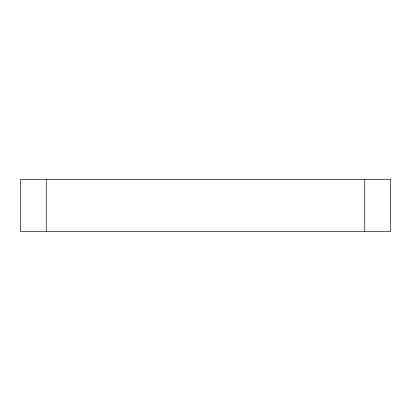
<?xml version="1.0" encoding="UTF-8"?>
<svg xmlns="http://www.w3.org/2000/svg" width="411" height="411" viewBox="0 0 411 411"><rect width="100%" height="100%" fill="white"/><g stroke="black" fill="none" stroke-linecap="round" stroke-linejoin="round"><path stroke-width="0.62" d="M364.763 179.401L364.763 231.599M46.238 179.401L46.238 231.599M390.45 179.401L20.55 179.401L20.55 231.599L390.45 231.599L390.45 179.401"/></g></svg>
